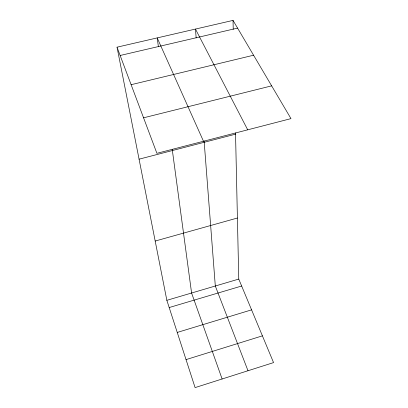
<?xml version="1.0" encoding="UTF-8"?>
<svg xmlns="http://www.w3.org/2000/svg" width="408" height="408" viewBox="0 0 408 408"><rect width="100%" height="100%" fill="white"/><g stroke="black" fill="none" stroke-linecap="round" stroke-linejoin="round"><path stroke-width="0.61" d="M186.038 359.611L262.41 335.85M177.245 332.438L251.578 309.856M169.192 307.545L241.648 286.013M238.762 279.082L273.554 362.6L195.095 387.6L166.852 300.319L238.762 279.082L235.523 132.896M155.188 241.046L237.41 218.02M139.072 159.176L235.554 134.166M143.565 117.81L271.646 85.858M131.121 84.701L253.572 55.223M120.146 55.483L237.578 28.111M117.025 47.185L233.029 20.4L290.975 118.621L156.907 153.326L117.025 47.185L166.852 300.319M247.707 129.821L195.473 29.075L196.156 37.939M203.49 141.27L157.208 37.908L158.396 46.742M247.998 370.745L215.312 286.008L204.117 141.025M222.115 378.991L191.587 293.015L172.217 149.282M233.029 20.4L233.228 29.3"/></g></svg>
